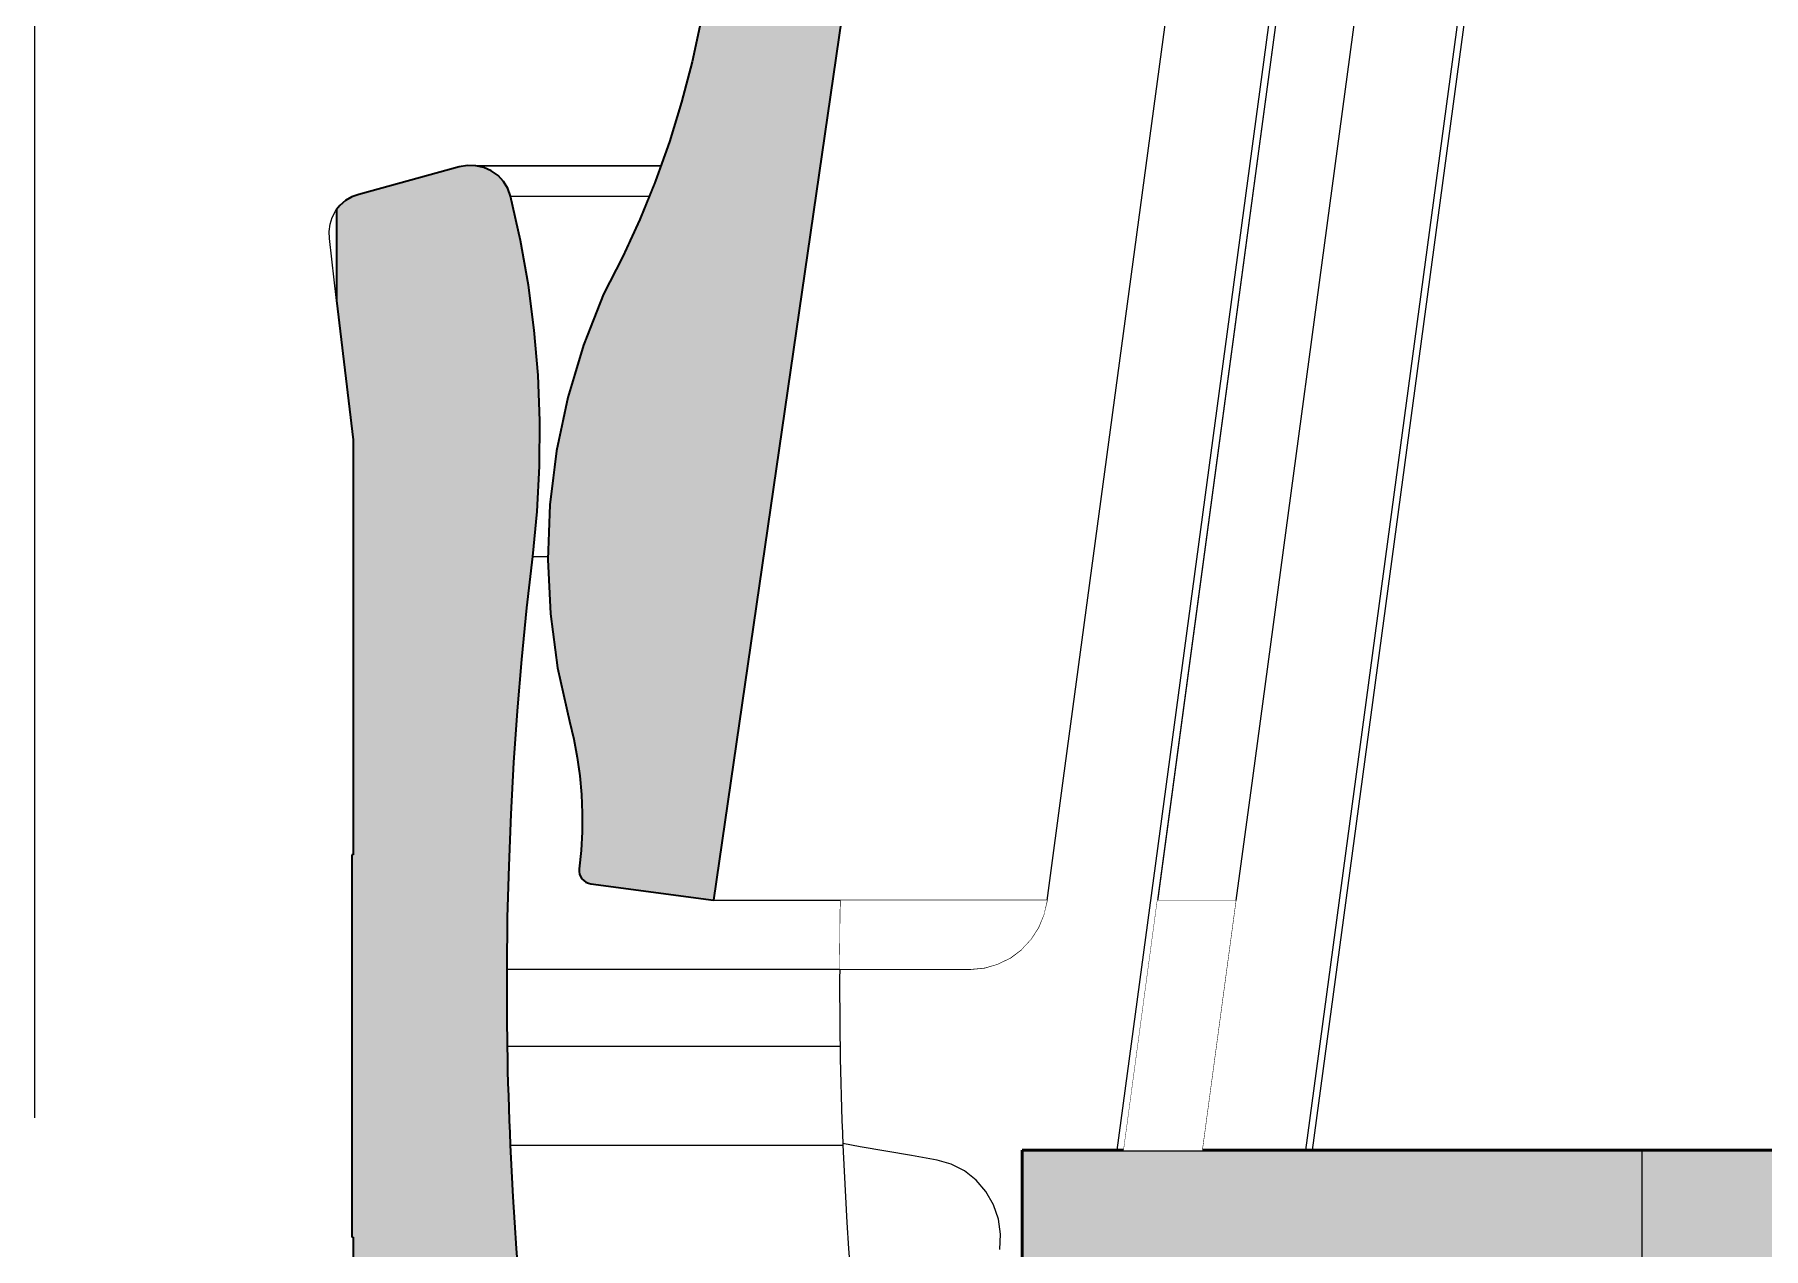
# Model space of a CAD drawing. Header units: millimetres. Extents: x -48147 to 1422273, y -494195 to 18123.
# Drawn here: x 1396750 to 1397402, y -486867 to -486409 of the extents above; entities that cross this region are included whole.
import ezdxf
from ezdxf.enums import TextEntityAlignment as Align

# ---------------------------------------------------------------- set-up
doc = ezdxf.new("R2010")
doc.units = ezdxf.units.MM
doc.header["$MEASUREMENT"] = 0
doc.linetypes.add('Double Dashed', pattern=[1093.611073, 529.166651, -211.666656, 141.111112, -211.666656])
doc.linetypes.add('Wipeout_Contour', pattern=[1000, 0, -1000])
doc.layers.add('HATCHING_Pen_No__1', color=7, linetype='Continuous', lineweight=13)
doc.layers.add('New_A-35-M_FFE_Fixed_Pen_No__1', color=7, linetype='Continuous', lineweight=13)
for name, color, linetype, lineweight, true_color in [('HATCHING_Pen_No__145', 7, 'Continuous', 0, 0xa6a6a6), ('New_A-15-MG_Structural_Grid_Phase_2_Pen_No__222', 7, 'Continuous', 13, 0x65af33), ('New_A-20-M_Floor_Slab_Pen_No__29', 7, 'Continuous', 50, 0x2a2a2a), ('New_A-20-M_Floor_Slab_Pen_No__81', 7, 'Continuous', 20, 0x6a6a6a), ('New_A-35-M_FFE_Fixed_Pen_No__104', 7, 'Continuous', 15, 0xa6a6a6), ('New_A-35-M_FFE_Fixed_Pen_No__44', 7, 'Continuous', 35, 0x444444)]:
    doc.layers.add(name, color=color, linetype=linetype, lineweight=lineweight, true_color=true_color)
for name, color, linetype in [('New_A-15-MG_Structural_Grid_Phase_2', 7, 'Continuous'), ('New_A-20-M_Floor_Slab', 7, 'Continuous'), ('New_A-25-M_Wall_Int', 7, 'Continuous'), ('New_A-35-M_FFE_Fixed', 7, 'Continuous')]:
    doc.layers.add(name, color=color, linetype=linetype)
doc.styles.add('GENERATED_STYLE_2', font='')
doc.styles.get('GENERATED_STYLE_2').set_extended_font_data('Swis721 BT')

# ---------------------------------------------------------------- blocks, each defined once
blk = doc.blocks.new('Section Elem_316_2', base_point=(1383917.51, -489195.03))
at = {"layer": 'New_A-35-M_FFE_Fixed_Pen_No__104', "linetype": 'Continuous'}
blk.add_hatch(color=256, dxfattribs=at).paths.add_polyline_path([(1396870.01, -486718.26), (1396870.01, -486862.26), (1396875.19, -486862.26), (1396875.19, -486718.26)])
at = {"layer": 'New_A-35-M_FFE_Fixed_Pen_No__44', "linetype": 'Continuous'}
for p, q in [((1396870.01, -486718.26), (1396870.01, -486862.26)), ((1396870.56, -486718.26), (1396870.01, -486718.26)), ((1396870.54, -486862.26), (1396870.01, -486862.26)), ((1396870.54, -486862.26), (1396870.53, -486910.76))]:
    blk.add_line(p, q, dxfattribs=at)
at = {"color": 254, "linetype": 'Wipeout_Contour', "lineweight": 0, "ltscale": 5916927.647514943}
blk.add_wipeout([(1396922.6, -486460.55), (1396925.12, -486462.33), (1396985.15, -486462.33), (1396985.78, -486460.55)], dxfattribs=at).dxf.layer = 'New_A-35-M_FFE_Fixed'
at = {"color": 254, "linetype": 'Wipeout_Contour', "lineweight": 0, "ltscale": 7396211.526680436}
blk.add_wipeout([(1396929.85, -486470), (1396933.59, -486486.71), (1396974.94, -486486.71), (1396978.56, -486478.79), (1396982.13, -486470)], dxfattribs=at).dxf.layer = 'New_A-35-M_FFE_Fixed'
at = {"color": 254, "linetype": 'Wipeout_Contour', "lineweight": 0, "ltscale": 10354068.08391183}
blk.add_wipeout([(1396864.28, -486475.09), (1396863.84, -486475.66), (1396862.63, -486478.05), (1396861.85, -486480.63), (1396861.52, -486483.31), (1396861.67, -486486.01), (1396864.28, -486509.36)], dxfattribs=at).dxf.layer = 'New_A-35-M_FFE_Fixed'
at = {"color": 254, "linetype": 'Wipeout_Contour', "lineweight": 0, "ltscale": 7396263.446805441}
blk.add_wipeout([(1396940.22, -486537.56), (1396940.88, -486554.65), (1396949.57, -486554.65), (1396951.41, -486545.91), (1396953.91, -486537.56)], dxfattribs=at).dxf.layer = 'New_A-35-M_FFE_Fixed'
at = {"color": 254, "linetype": 'Wipeout_Contour', "lineweight": 0, "ltscale": 7396346.75605657}
blk.add_wipeout([(1396936.03, -486625.2), (1396944.79, -486625.2), (1396943.92, -486606.89), (1396943.96, -486605.84), (1396938.22, -486605.84)], dxfattribs=at).dxf.layer = 'New_A-35-M_FFE_Fixed'
at = {"color": 254, "linetype": 'Wipeout_Contour', "lineweight": 0, "ltscale": 10355062.98548386}
blk.add_wipeout([(1396931.13, -486683.42), (1396955.23, -486683.42), (1396954.97, -486681.55), (1396953.67, -486674.64), (1396952.03, -486667.8), (1396951.19, -486663.99), (1396932.49, -486663.99)], dxfattribs=at).dxf.layer = 'New_A-35-M_FFE_Fixed'
at = {"color": 254, "linetype": 'Wipeout_Contour', "lineweight": 0, "ltscale": 5917472.080613395}
blk.add_wipeout([(1396928.51, -486768.51), (1396928.51, -486772.13), (1397053.88, -486772.13), (1397053.87, -486768.51)], dxfattribs=at).dxf.layer = 'New_A-35-M_FFE_Fixed'
at = {"color": 254, "linetype": 'Wipeout_Contour', "lineweight": 0, "ltscale": 5917486.631413056}
blk.add_wipeout([(1396928.56, -486779.38), (1396928.59, -486783.01), (1397053.95, -486783.01), (1397053.92, -486779.38)], dxfattribs=at).dxf.layer = 'New_A-35-M_FFE_Fixed'
at = {"color": 254, "linetype": 'Wipeout_Contour', "lineweight": 0, "ltscale": 5917502.23227211}
blk.add_wipeout([(1396928.7, -486790.26), (1396928.78, -486794.94), (1397054.13, -486794.94), (1397054.05, -486790.26)], dxfattribs=at).dxf.layer = 'New_A-35-M_FFE_Fixed'
at = {"color": 254, "linetype": 'Wipeout_Contour', "lineweight": 0, "ltscale": 5917559.661900859}
blk.add_wipeout([(1396929.84, -486827.67), (1396930.3, -486837.39), (1397055.55, -486837.39), (1397055.12, -486827.67)], dxfattribs=at).dxf.layer = 'New_A-35-M_FFE_Fixed'
at = {"color": 254, "linetype": 'Wipeout_Contour', "lineweight": 0, "ltscale": 5917604.256585825}
blk.add_wipeout([(1397056.62, -486856.8), (1396931.45, -486856.8), (1396932.12, -486866.51), (1397057.25, -486866.51)], dxfattribs=at).dxf.layer = 'New_A-35-M_FFE_Fixed'
at = {"layer": 'New_A-35-M_FFE_Fixed_Pen_No__1', "linetype": 'Continuous'}
for p, q in [((1396861.85, -486480.63), (1396862.63, -486478.05)), ((1396862.63, -486478.05), (1396863.84, -486475.66)), ((1396863.84, -486475.66), (1396864.28, -486475.09)), ((1396861.52, -486483.31), (1396861.85, -486480.63)), ((1396861.67, -486486.01), (1396861.52, -486483.31)), ((1396864.28, -486509.36), (1396861.67, -486486.01))]:
    blk.add_line(p, q, dxfattribs=at)
at = {"layer": 'New_A-35-M_FFE_Fixed_Pen_No__44', "linetype": 'Continuous', "flags": 128}
blk.add_lwpolyline([(1396864.28, -486475.09), (1396864.28, -486509.36), (1396870.56, -486561.88), (1396870.56, -486718.26)], dxfattribs=at)
at = {"color": 254, "linetype": 'Wipeout_Contour', "lineweight": 0, "ltscale": 5916921.606446628}
blk.add_wipeout([(1396919.76, -486459.3), (1396922.6, -486460.55), (1396985.78, -486460.55), (1396986.23, -486459.3)], dxfattribs=at).dxf.layer = 'New_A-35-M_FFE_Fixed'
at = {"color": 254, "linetype": 'Wipeout_Contour', "lineweight": 0, "ltscale": 5916942.191883194}
blk.add_wipeout([(1396928.82, -486467.15), (1396929.85, -486470), (1396982.13, -486470), (1396983.29, -486467.15)], dxfattribs=at).dxf.layer = 'New_A-35-M_FFE_Fixed'
at = {"color": 254, "linetype": 'Wipeout_Contour', "lineweight": 0, "ltscale": 7396247.365149637}
blk.add_wipeout([(1396938.78, -486520.53), (1396940.22, -486537.56), (1396953.91, -486537.56), (1396957.32, -486526.21), (1396959.56, -486520.53)], dxfattribs=at).dxf.layer = 'New_A-35-M_FFE_Fixed'
at = {"color": 254, "linetype": 'Wipeout_Contour', "lineweight": 0, "ltscale": 7396282.272319287}
blk.add_wipeout([(1396940.88, -486554.65), (1396940.77, -486571.74), (1396946.48, -486571.74), (1396947.19, -486566.02), (1396949.57, -486554.65)], dxfattribs=at).dxf.layer = 'New_A-35-M_FFE_Fixed'
at = {"color": 254, "linetype": 'Wipeout_Contour', "lineweight": 0, "ltscale": 7396416.940401022}
blk.add_wipeout([(1396934.12, -486644.58), (1396932.49, -486663.99), (1396951.19, -486663.99), (1396947.6, -486647.73), (1396947.18, -486644.58)], dxfattribs=at).dxf.layer = 'New_A-35-M_FFE_Fixed'
at = {"color": 254, "linetype": 'Wipeout_Contour', "lineweight": 0, "ltscale": 10355120.28550082}
blk.add_wipeout([(1396930.06, -486702.86), (1396956.87, -486702.86), (1396956.87, -486702.52), (1396956.58, -486695.5), (1396955.94, -486688.51), (1396955.23, -486683.42), (1396931.13, -486683.42)], dxfattribs=at).dxf.layer = 'New_A-35-M_FFE_Fixed'
at = {"color": 254, "linetype": 'Wipeout_Contour', "lineweight": 0, "ltscale": 5917481.745715035}
blk.add_wipeout([(1397053.9, -486775.76), (1396928.53, -486775.76), (1396928.56, -486779.38), (1397053.92, -486779.38)], dxfattribs=at).dxf.layer = 'New_A-35-M_FFE_Fixed'
at = {"color": 254, "linetype": 'Wipeout_Contour', "lineweight": 0, "ltscale": 5917491.552499386}
blk.add_wipeout([(1396928.59, -486783.01), (1396928.64, -486786.63), (1397054, -486786.63), (1397053.95, -486783.01)], dxfattribs=at).dxf.layer = 'New_A-35-M_FFE_Fixed'
at = {"color": 254, "linetype": 'Wipeout_Contour', "lineweight": 0, "ltscale": 5917548.976222875}
blk.add_wipeout([(1396929.64, -486823), (1396929.84, -486827.67), (1397055.12, -486827.67), (1397054.93, -486823)], dxfattribs=at).dxf.layer = 'New_A-35-M_FFE_Fixed'
at = {"color": 254, "linetype": 'Wipeout_Contour', "lineweight": 0, "ltscale": 5917589.141754378}
blk.add_wipeout([(1397056.05, -486847.1), (1396930.84, -486847.1), (1396931.45, -486856.8), (1397056.62, -486856.8)], dxfattribs=at).dxf.layer = 'New_A-35-M_FFE_Fixed'
at = {"color": 254, "linetype": 'Wipeout_Contour', "lineweight": 0, "ltscale": 5916909.362101117}
blk.add_wipeout([(1396913.6, -486458.53), (1396916.72, -486458.61), (1396986.47, -486458.61), (1396986.5, -486458.53)], dxfattribs=at).dxf.layer = 'New_A-35-M_FFE_Fixed'
at = {"color": 254, "linetype": 'Wipeout_Contour', "lineweight": 0, "ltscale": 5916938.21112763}
blk.add_wipeout([(1396984.34, -486464.56), (1396927.22, -486464.56), (1396928.82, -486467.15), (1396983.29, -486467.15)], dxfattribs=at).dxf.layer = 'New_A-35-M_FFE_Fixed'
at = {"color": 254, "linetype": 'Wipeout_Contour', "lineweight": 0, "ltscale": 7396234.302947848}
blk.add_wipeout([(1396936.57, -486503.56), (1396938.78, -486520.53), (1396959.56, -486520.53), (1396964.88, -486507.04), (1396966.66, -486503.56)], dxfattribs=at).dxf.layer = 'New_A-35-M_FFE_Fixed'
at = {"color": 254, "linetype": 'Wipeout_Contour', "lineweight": 0, "ltscale": 7396303.333128937}
blk.add_wipeout([(1396940.77, -486571.74), (1396939.88, -486588.82), (1396944.59, -486588.82), (1396944.68, -486586.39), (1396946.48, -486571.74)], dxfattribs=at).dxf.layer = 'New_A-35-M_FFE_Fixed'
at = {"color": 254, "linetype": 'Wipeout_Contour', "lineweight": 0, "ltscale": 7396379.351042319}
blk.add_wipeout([(1396936.03, -486625.2), (1396934.12, -486644.58), (1396947.18, -486644.58), (1396944.89, -486627.39), (1396944.79, -486625.2)], dxfattribs=at).dxf.layer = 'New_A-35-M_FFE_Fixed'
at = {"color": 254, "linetype": 'Wipeout_Contour', "lineweight": 0, "ltscale": 8875846.283128807}
blk.add_wipeout([(1396929.27, -486722.32), (1396955.85, -486722.32), (1396956.44, -486716.55), (1396956.83, -486709.54), (1396956.87, -486702.86), (1396930.06, -486702.86)], dxfattribs=at).dxf.layer = 'New_A-35-M_FFE_Fixed'
at = {"color": 254, "linetype": 'Wipeout_Contour', "lineweight": 0, "ltscale": 5917476.89543819}
blk.add_wipeout([(1396928.51, -486772.13), (1396928.53, -486775.76), (1397053.9, -486775.76), (1397053.88, -486772.13)], dxfattribs=at).dxf.layer = 'New_A-35-M_FFE_Fixed'
at = {"color": 254, "linetype": 'Wipeout_Contour', "lineweight": 0, "ltscale": 5917496.508941485}
blk.add_wipeout([(1396928.64, -486786.63), (1396928.7, -486790.26), (1397054.05, -486790.26), (1397054, -486786.63)], dxfattribs=at).dxf.layer = 'New_A-35-M_FFE_Fixed'
at = {"color": 254, "linetype": 'Wipeout_Contour', "lineweight": 0, "ltscale": 5917542.123127147}
blk.add_wipeout([(1396929.46, -486818.32), (1396929.64, -486823), (1397054.93, -486823), (1397054.76, -486818.32)], dxfattribs=at).dxf.layer = 'New_A-35-M_FFE_Fixed'
at = {"color": 254, "linetype": 'Wipeout_Contour', "lineweight": 0, "ltscale": 5917574.276619108}
blk.add_wipeout([(1396930.3, -486837.39), (1396930.84, -486847.1), (1397056.05, -486847.1), (1397055.55, -486837.39)], dxfattribs=at).dxf.layer = 'New_A-35-M_FFE_Fixed'
at = {"layer": 'New_A-35-M_FFE_Fixed_Pen_No__1', "linetype": 'Continuous'}
blk.add_line((1396929.85, -486470), (1396982.13, -486470), dxfattribs=at)
at = {"color": 254, "linetype": 'Wipeout_Contour', "lineweight": 0, "ltscale": 7396193.943127267}
blk.add_wipeout([(1396925.12, -486462.33), (1396927.22, -486464.56), (1396984.34, -486464.56), (1396984.46, -486464.28), (1396985.15, -486462.33)], dxfattribs=at).dxf.layer = 'New_A-35-M_FFE_Fixed'
at = {"color": 254, "linetype": 'Wipeout_Contour', "lineweight": 0, "ltscale": 7396223.8705785}
blk.add_wipeout([(1396933.59, -486486.71), (1396936.57, -486503.56), (1396966.66, -486503.56), (1396972.03, -486493.06), (1396974.94, -486486.71)], dxfattribs=at).dxf.layer = 'New_A-35-M_FFE_Fixed'
at = {"color": 254, "linetype": 'Wipeout_Contour', "lineweight": 0, "ltscale": 5917057.187474657}
blk.add_wipeout([(1396939.88, -486588.82), (1396938.22, -486605.84), (1396943.96, -486605.84), (1396944.59, -486588.82)], dxfattribs=at).dxf.layer = 'New_A-35-M_FFE_Fixed'
at = {"color": 254, "linetype": 'Wipeout_Contour', "lineweight": 0, "ltscale": 22190013.82948134}
blk.add_wipeout([(1396929.27, -486722.32), (1396928.75, -486741.79), (1397054.1, -486741.79), (1397054.26, -486735.33), (1397006.29, -486735.33), (1396960.14, -486729.1), (1396959.17, -486728.88), (1396958.25, -486728.47), (1396957.44, -486727.91), (1396956.75, -486727.2), (1396956.22, -486726.37), (1396955.86, -486725.47), (1396955.7, -486724.51), (1396955.72, -486723.54), (1396955.85, -486722.32)], dxfattribs=at).dxf.layer = 'New_A-35-M_FFE_Fixed'
at = {"color": 254, "linetype": 'Wipeout_Contour', "lineweight": 0, "ltscale": 5917535.328367883}
blk.add_wipeout([(1396929.29, -486813.65), (1396929.46, -486818.32), (1397054.76, -486818.32), (1397054.6, -486813.65)], dxfattribs=at).dxf.layer = 'New_A-35-M_FFE_Fixed'
at = {"layer": 'New_A-35-M_FFE_Fixed_Pen_No__1', "linetype": 'Continuous'}
blk.add_line((1396938.22, -486605.84), (1396943.96, -486605.84), dxfattribs=at)
at = {"color": 254, "linetype": 'Wipeout_Contour', "lineweight": 0, "ltscale": 5916915.428184144}
blk.add_wipeout([(1396986.47, -486458.61), (1396916.72, -486458.61), (1396919.76, -486459.3), (1396986.23, -486459.3)], dxfattribs=at).dxf.layer = 'New_A-35-M_FFE_Fixed'
at = {"color": 254, "linetype": 'Wipeout_Contour', "lineweight": 0, "ltscale": 5917447.805892963}
blk.add_wipeout([(1396928.75, -486741.79), (1396928.52, -486761.26), (1397053.89, -486761.26), (1397054.1, -486741.79)], dxfattribs=at).dxf.layer = 'New_A-35-M_FFE_Fixed'
at = {"color": 254, "linetype": 'Wipeout_Contour', "lineweight": 0, "ltscale": 5917528.592023494}
blk.add_wipeout([(1397054.46, -486808.97), (1396929.14, -486808.97), (1396929.29, -486813.65), (1397054.6, -486813.65)], dxfattribs=at).dxf.layer = 'New_A-35-M_FFE_Fixed'
at = {"layer": 'New_A-35-M_FFE_Fixed_Pen_No__1', "linetype": 'Continuous'}
blk.add_line((1396913.6, -486458.53), (1396986.5, -486458.53), dxfattribs=at)
at = {"color": 254, "linetype": 'Wipeout_Contour', "lineweight": 0, "ltscale": 5917462.557444779}
blk.add_wipeout([(1396928.51, -486764.88), (1397053.88, -486764.88), (1397053.89, -486761.26), (1396928.52, -486761.26)], dxfattribs=at).dxf.layer = 'New_A-35-M_FFE_Fixed'
at = {"color": 254, "linetype": 'Wipeout_Contour', "lineweight": 0, "ltscale": 5917521.914165923}
blk.add_wipeout([(1397054.34, -486804.29), (1396929, -486804.29), (1396929.14, -486808.97), (1397054.46, -486808.97)], dxfattribs=at).dxf.layer = 'New_A-35-M_FFE_Fixed'
at = {"color": 254, "linetype": 'Wipeout_Contour', "lineweight": 0, "ltscale": 5917467.301272793}
blk.add_wipeout([(1396928.51, -486768.51), (1397053.87, -486768.51), (1397053.88, -486764.88), (1396928.51, -486764.88)], dxfattribs=at).dxf.layer = 'New_A-35-M_FFE_Fixed'
at = {"color": 254, "linetype": 'Wipeout_Contour', "lineweight": 0, "ltscale": 5917515.294873002}
blk.add_wipeout([(1397054.22, -486799.61), (1396928.88, -486799.61), (1396929, -486804.29), (1397054.34, -486804.29)], dxfattribs=at).dxf.layer = 'New_A-35-M_FFE_Fixed'
at = {"color": 254, "linetype": 'Wipeout_Contour', "lineweight": 0, "ltscale": 5917508.734216418}
blk.add_wipeout([(1396928.78, -486794.94), (1396928.88, -486799.61), (1397054.22, -486799.61), (1397054.13, -486794.94)], dxfattribs=at).dxf.layer = 'New_A-35-M_FFE_Fixed'
at = {"layer": 'New_A-35-M_FFE_Fixed_Pen_No__104', "linetype": 'Continuous'}
blk.add_hatch(color=256, dxfattribs=at).paths.add_polyline_path([(1396934.84, -486908.27), (1396935.29, -486907.32), (1396935.52, -486906.31), (1396935.52, -486905.27), (1396934.57, -486895.58), (1396933.68, -486885.9), (1396932.87, -486876.2), (1396932.12, -486866.51), (1396931.45, -486856.8), (1396930.84, -486847.1), (1396930.3, -486837.39), (1396929.84, -486827.67), (1396929.64, -486823), (1396929.46, -486818.32), (1396929.29, -486813.65), (1396929.14, -486808.97), (1396929, -486804.29), (1396928.88, -486799.61), (1396928.78, -486794.94), (1396928.7, -486790.26), (1396928.64, -486786.63), (1396928.59, -486783.01), (1396928.56, -486779.38), (1396928.53, -486775.76), (1396928.51, -486772.13), (1396928.51, -486768.51), (1396928.51, -486764.88), (1396928.52, -486761.26), (1396928.75, -486741.79), (1396929.27, -486722.32), (1396930.06, -486702.86), (1396931.13, -486683.42), (1396932.49, -486663.99), (1396934.12, -486644.58), (1396936.03, -486625.2), (1396938.22, -486605.84), (1396939.88, -486588.82), (1396940.77, -486571.74), (1396940.88, -486554.65), (1396940.22, -486537.56), (1396938.78, -486520.53), (1396936.57, -486503.56), (1396933.59, -486486.71), (1396929.85, -486470), (1396928.82, -486467.15), (1396927.22, -486464.56), (1396925.12, -486462.33), (1396922.6, -486460.55), (1396919.76, -486459.3), (1396916.72, -486458.61), (1396913.6, -486458.53), (1396910.53, -486459.06), (1396872.63, -486469.38), (1396870.02, -486470.34), (1396867.63, -486471.74), (1396865.54, -486473.54), (1396864.28, -486475.09), (1396864.28, -486509.36), (1396870.56, -486561.88), (1396870.56, -486718.26), (1396875.19, -486718.26), (1396875.19, -486862.26), (1396870.54, -486862.26), (1396870.53, -486910.76), (1396876.74, -486910.76), (1396889.17, -486910.76), (1396930.37, -486910.76), (1396931.44, -486910.65), (1396932.47, -486910.33), (1396933.4, -486909.81), (1396934.21, -486909.11)])
at = {"layer": 'New_A-35-M_FFE_Fixed_Pen_No__44', "linetype": 'Continuous', "flags": 128}
blk.add_lwpolyline([(1396932.87, -486876.2), (1396932.12, -486866.51), (1396931.45, -486856.8), (1396930.84, -486847.1), (1396930.3, -486837.39), (1396929.84, -486827.67), (1396929.64, -486823), (1396929.46, -486818.32), (1396929.29, -486813.65), (1396929.14, -486808.97), (1396929, -486804.29), (1396928.88, -486799.61), (1396928.78, -486794.94), (1396928.7, -486790.26), (1396928.64, -486786.63), (1396928.59, -486783.01), (1396928.56, -486779.38), (1396928.53, -486775.76), (1396928.51, -486772.13), (1396928.51, -486768.51), (1396928.51, -486764.88), (1396928.52, -486761.26), (1396928.75, -486741.79), (1396929.27, -486722.32), (1396930.06, -486702.86), (1396931.13, -486683.42), (1396932.49, -486663.99), (1396934.12, -486644.58), (1396936.03, -486625.2), (1396938.22, -486605.84), (1396939.88, -486588.82), (1396940.77, -486571.74), (1396940.88, -486554.65), (1396940.22, -486537.56), (1396938.78, -486520.53), (1396936.57, -486503.56), (1396933.59, -486486.71), (1396929.85, -486470), (1396928.82, -486467.15), (1396927.22, -486464.56), (1396925.12, -486462.33), (1396922.6, -486460.55), (1396919.76, -486459.3), (1396916.72, -486458.61), (1396913.6, -486458.53), (1396910.53, -486459.06), (1396872.63, -486469.38), (1396870.02, -486470.34), (1396867.63, -486471.74), (1396865.54, -486473.54), (1396864.28, -486475.09)], dxfattribs=at)
at = {"color": 254, "linetype": 'Wipeout_Contour', "lineweight": 0, "ltscale": 125755266.9260931}
blk.add_wipeout([(1397017.5, -487155.31), (1397017.41, -487156.28), (1397017.41, -487157.28), (1397122.71, -487157.28), (1397122.71, -487107.3), (1397122.31, -487105.03), (1397122.64, -487094.37), (1397122.71, -487093.81), (1397122.71, -486829.53), (1397158.35, -486829.53), (1397268.12, -486015.44), (1397269.97, -486007.06), (1397273.18, -485999.14), (1397277.65, -485991.9), (1397283.25, -485985.56), (1397289.82, -485980.31), (1397297.16, -485976.3), (1397305.05, -485973.64), (1397313.27, -485972.43), (1397314.17, -485972.29), (1397315.04, -485971.97), (1397315.82, -485971.5), (1397316.51, -485970.88), (1397317.07, -485970.13), (1397317.49, -485969.29), (1397317.75, -485968.38), (1397317.83, -485967.44), (1397317.83, -485966.35), (1397235.75, -485966.35), (1397231.72, -485996.07), (1397154.53, -486568.52), (1397132.03, -486735.4), (1397130.86, -486740.63), (1397128.81, -486745.55), (1397125.94, -486750.02), (1397122.35, -486753.89), (1397118.15, -486757.03), (1397113.48, -486759.35), (1397108.49, -486760.78), (1397103.33, -486761.26), (1397053.89, -486761.26), (1397053.88, -486764.88), (1397053.87, -486768.51), (1397053.88, -486772.13), (1397053.9, -486775.76), (1397053.92, -486779.38), (1397053.95, -486783.01), (1397054, -486786.63), (1397054.05, -486790.26), (1397054.13, -486794.94), (1397054.22, -486799.61), (1397054.34, -486804.29), (1397054.46, -486808.97), (1397054.6, -486813.65), (1397054.76, -486818.32), (1397054.93, -486823), (1397055.09, -486827.02), (1397061.56, -486828.18), (1397071.24, -486829.89), (1397080.92, -486831.56), (1397090.6, -486833.2), (1397095.96, -486834.73), (1397100.93, -486837.29), (1397105.34, -486840.79), (1397109.03, -486845.09), (1397111.85, -486850.04), (1397113.71, -486855.46), (1397114.54, -486861.15), (1397114.3, -486866.9), (1397082.92, -487099.58), (1397080.58, -487110.02), (1397076.48, -487119.87), (1397070.74, -487128.81), (1397063.57, -487136.55), (1397055.17, -487142.83), (1397045.83, -487147.48), (1397035.84, -487150.32), (1397025.53, -487151.28), (1397022.23, -487151.28), (1397021.29, -487151.38), (1397020.39, -487151.66), (1397019.55, -487152.12), (1397018.82, -487152.75), (1397018.22, -487153.51), (1397017.77, -487154.37)], dxfattribs=at).dxf.layer = 'New_A-35-M_FFE_Fixed'
at = {"layer": 'New_A-35-M_FFE_Fixed_Pen_No__1', "linetype": 'Continuous'}
for p, q in [((1397054.1, -486741.79), (1397053.89, -486761.26)), ((1397128.81, -486745.55), (1397130.86, -486740.63)), ((1397122.35, -486753.89), (1397125.94, -486750.02)), ((1397125.94, -486750.02), (1397128.81, -486745.55)), ((1397113.48, -486759.35), (1397118.15, -486757.03)), ((1397118.15, -486757.03), (1397122.35, -486753.89)), ((1396928.52, -486761.26), (1397053.89, -486761.26)), ((1397053.88, -486764.88), (1397053.87, -486768.51)), ((1397053.89, -486761.26), (1397053.88, -486764.88)), ((1397053.89, -486761.26), (1397103.33, -486761.26)), ((1397103.33, -486761.26), (1397108.49, -486760.78)), ((1397108.49, -486760.78), (1397113.48, -486759.35)), ((1397053.87, -486768.51), (1397053.88, -486772.13)), ((1397053.88, -486772.13), (1397053.9, -486775.76)), ((1397053.9, -486775.76), (1397053.92, -486779.38)), ((1397053.92, -486779.38), (1397053.95, -486783.01)), ((1397053.95, -486783.01), (1397054, -486786.63)), ((1396928.7, -486790.26), (1397054.05, -486790.26)), ((1397054, -486786.63), (1397054.05, -486790.26)), ((1397054.05, -486790.26), (1397054.13, -486794.94)), ((1397054.13, -486794.94), (1397054.22, -486799.61)), ((1397054.22, -486799.61), (1397054.34, -486804.29)), ((1397054.34, -486804.29), (1397054.46, -486808.97)), ((1397054.46, -486808.97), (1397054.6, -486813.65)), ((1397054.6, -486813.65), (1397054.76, -486818.32)), ((1397054.76, -486818.32), (1397054.93, -486823)), ((1397054.93, -486823), (1397055.12, -486827.67)), ((1396929.84, -486827.67), (1397055.12, -486827.67)), ((1397061.56, -486828.18), (1397055.09, -486827.02)), ((1397055.12, -486827.67), (1397055.55, -486837.39)), ((1397071.24, -486829.89), (1397061.56, -486828.18)), ((1397080.92, -486831.56), (1397071.24, -486829.89)), ((1397090.6, -486833.2), (1397080.92, -486831.56)), ((1397095.96, -486834.73), (1397090.6, -486833.2)), ((1397100.93, -486837.29), (1397095.96, -486834.73)), ((1397055.55, -486837.39), (1397056.05, -486847.1)), ((1397105.34, -486840.79), (1397100.93, -486837.29)), ((1397109.03, -486845.09), (1397105.34, -486840.79)), ((1397056.05, -486847.1), (1397056.62, -486856.8)), ((1397111.85, -486850.04), (1397109.03, -486845.09)), ((1397113.71, -486855.46), (1397111.85, -486850.04)), ((1397114.54, -486861.15), (1397113.71, -486855.46)), ((1397056.62, -486856.8), (1397057.25, -486866.51)), ((1397114.3, -486866.9), (1397114.54, -486861.15)), ((1397057.25, -486866.51), (1397057.94, -486876.2))]:
    blk.add_line(p, q, dxfattribs=at)
at = {"color": 254, "linetype": 'Wipeout_Contour', "lineweight": 0, "ltscale": 5917998.587606523}
blk.add_wipeout([(1397221.14, -486363.89), (1397158.35, -486829.53), (1397160.94, -486829.53), (1397223.72, -486363.89)], dxfattribs=at).dxf.layer = 'New_A-35-M_FFE_Fixed'
at = {"color": 254, "linetype": 'Wipeout_Contour', "lineweight": 0, "ltscale": 7396885.842819029}
blk.add_wipeout([(1397113.72, -485996.07), (1397006.29, -486735.33), (1397132.04, -486735.33), (1397154.53, -486568.52), (1397231.72, -485996.07)], dxfattribs=at).dxf.layer = 'New_A-35-M_FFE_Fixed'
at = {"layer": 'New_A-35-M_FFE_Fixed_Pen_No__104', "linetype": 'Continuous'}
blk.add_hatch(color=256, dxfattribs=at).paths.add_polyline_path([(1397066.27, -485963.44), (1397066.03, -485964.39), (1397004.1, -486388.8), (1397001.51, -486404.19), (1396998.24, -486419.46), (1396994.31, -486434.59), (1396989.71, -486449.53), (1396984.46, -486464.28), (1396978.56, -486478.79), (1396972.03, -486493.06), (1396964.88, -486507.04), (1396957.32, -486526.21), (1396951.41, -486545.91), (1396947.19, -486566.02), (1396944.68, -486586.39), (1396943.92, -486606.89), (1396944.89, -486627.39), (1396947.6, -486647.73), (1396952.03, -486667.8), (1396953.67, -486674.64), (1396954.97, -486681.55), (1396955.94, -486688.51), (1396956.58, -486695.5), (1396956.87, -486702.52), (1396956.83, -486709.54), (1396956.44, -486716.55), (1396955.72, -486723.54), (1396955.7, -486724.51), (1396955.86, -486725.47), (1396956.22, -486726.37), (1396956.75, -486727.2), (1396957.44, -486727.91), (1396958.25, -486728.47), (1396959.17, -486728.88), (1396960.14, -486729.1), (1397006.29, -486735.33), (1397113.72, -485996.07), (1397118.01, -485966.35), (1397071.87, -485960.13), (1397070.86, -485960.09), (1397069.85, -485960.24), (1397068.9, -485960.58), (1397068.04, -485961.09), (1397067.29, -485961.76), (1397066.69, -485962.55)])
at = {"layer": 'New_A-35-M_FFE_Fixed_Pen_No__1', "linetype": 'Continuous'}
for p, q in [((1397132.03, -486735.4), (1397138.25, -486689.3)), ((1397006.29, -486735.33), (1397132.04, -486735.33)), ((1397054.26, -486735.33), (1397054.1, -486741.79)), ((1397130.86, -486740.63), (1397132.03, -486735.4))]:
    blk.add_line(p, q, dxfattribs=at)
at = {"layer": 'New_A-35-M_FFE_Fixed_Pen_No__44', "linetype": 'Continuous', "flags": 128}
for points in [[(1397001.51, -486404.19), (1396998.24, -486419.46), (1396994.31, -486434.59), (1396989.71, -486449.53), (1396984.46, -486464.28), (1396978.56, -486478.79), (1396972.03, -486493.06), (1396964.88, -486507.04), (1396957.32, -486526.21), (1396951.41, -486545.91), (1396947.19, -486566.02), (1396944.68, -486586.39), (1396943.92, -486606.89), (1396944.89, -486627.39), (1396947.6, -486647.73), (1396952.03, -486667.8), (1396953.67, -486674.64), (1396954.97, -486681.55), (1396955.94, -486688.51), (1396956.58, -486695.5), (1396956.87, -486702.52), (1396956.83, -486709.54), (1396956.44, -486716.55), (1396955.72, -486723.54), (1396955.7, -486724.51), (1396955.86, -486725.47), (1396956.22, -486726.37), (1396956.75, -486727.2), (1396957.44, -486727.91), (1396958.25, -486728.47), (1396959.17, -486728.88), (1396960.14, -486729.1), (1397006.29, -486735.33)], [(1397118.01, -485966.35), (1397113.72, -485996.07), (1397006.29, -486735.33)]]:
    blk.add_lwpolyline(points, dxfattribs=at)
at = {"color": 254, "linetype": 'Wipeout_Contour', "lineweight": 0, "ltscale": 5918267.450674986}
blk.add_wipeout([(1397292.31, -486363.89), (1397229.52, -486829.53), (1397232.11, -486829.53), (1397294.9, -486363.89)], dxfattribs=at).dxf.layer = 'New_A-35-M_FFE_Fixed'
at = {"color": 254, "linetype": 'Wipeout_Contour', "lineweight": 0, "ltscale": 48821980.0290103}
blk.add_wipeout([(1397292.86, -486070.53), (1397190.51, -486829.53), (1397229.52, -486829.53), (1397339.3, -486015.44), (1397341.15, -486007.06), (1397344.35, -485999.14), (1397348.82, -485991.9), (1397354.43, -485985.56), (1397360.99, -485980.31), (1397368.33, -485976.3), (1397376.23, -485973.64), (1397384.45, -485972.43), (1397385.35, -485972.29), (1397386.21, -485971.97), (1397387, -485971.5), (1397387.69, -485970.88), (1397388.25, -485970.13), (1397388.67, -485969.29), (1397388.92, -485968.38), (1397389.01, -485967.44), (1397389.01, -485966.35), (1397320.42, -485966.35), (1397320.42, -485967.44), (1397320.33, -485968.38), (1397320.08, -485969.29), (1397319.66, -485970.13), (1397319.1, -485970.88), (1397318.41, -485971.5), (1397317.62, -485971.97), (1397316.76, -485972.29), (1397315.86, -485972.43), (1397307.64, -485973.64), (1397305.84, -485974.25)], dxfattribs=at).dxf.layer = 'New_A-35-M_FFE_Fixed'
at = {"color": 254, "linetype": 'Wipeout_Contour', "lineweight": 0, "ltscale": 16273622.83957526}
blk.add_wipeout([(1397270.71, -486015.44), (1397173.63, -486735.4), (1397203.2, -486735.4), (1397292.86, -486070.53), (1397305.84, -485974.25), (1397299.75, -485976.3), (1397292.41, -485980.31), (1397285.84, -485985.56), (1397280.24, -485991.9), (1397275.77, -485999.14), (1397272.56, -486007.06)], dxfattribs=at).dxf.layer = 'New_A-35-M_FFE_Fixed'
at = {"layer": 'New_A-35-M_FFE_Fixed_Pen_No__1', "linetype": 'Continuous'}
for p, q in [((1397138.25, -486689.3), (1397182.87, -486358.36)), ((1397254.05, -486358.36), (1397209.42, -486689.3)), ((1397221.14, -486363.89), (1397158.35, -486829.53)), ((1397223.72, -486363.89), (1397160.94, -486829.53)), ((1397229.52, -486829.53), (1397292.31, -486363.89)), ((1397232.11, -486829.53), (1397294.9, -486363.89)), ((1397209.42, -486689.3), (1397203.2, -486735.4)), ((1397173.63, -486735.4), (1397203.22, -486735.4)), ((1397190.51, -486829.53), (1397203.2, -486735.4))]:
    blk.add_line(p, q, dxfattribs=at)
blk = doc.blocks.new('Section Elem_319_2', base_point=(1383917.51, -489195.03))
at = {"layer": 'New_A-20-M_Floor_Slab_Pen_No__81', "linetype": 'Continuous', "lineweight": 0, "true_color": 0x353535}
blk.add_hatch(color=250, dxfattribs=at).paths.add_polyline_path([(1398095.87, -486929.53), (1398095.87, -486829.53), (1397122.71, -486829.53), (1397122.71, -486929.53)])
at = {"layer": 'New_A-20-M_Floor_Slab_Pen_No__29', "linetype": 'Continuous'}
for p, q in [((1397122.71, -486829.53), (1397122.71, -486929.53)), ((1398095.87, -486829.53), (1397122.71, -486829.53))]:
    blk.add_line(p, q, dxfattribs=at)
blk = doc.blocks.new('Section Elem_576_2', base_point=(1383917.51, -489195.03))
at = {"color": 254, "linetype": 'Wipeout_Contour', "lineweight": 0, "ltscale": 19233100.49036188}
blk.add_wipeout([(1397053.89, -486761.26), (1397103.33, -486761.26), (1397108.49, -486760.78), (1397113.48, -486759.35), (1397118.15, -486757.03), (1397122.35, -486753.89), (1397125.94, -486750.02), (1397128.81, -486745.55), (1397130.86, -486740.63), (1397132.03, -486735.4), (1397132.04, -486735.33), (1397054.26, -486735.33), (1397054.1, -486741.79)], dxfattribs=at).dxf.layer = 'New_A-25-M_Wall_Int'
at = {"color": 254, "linetype": 'Wipeout_Contour', "lineweight": 0, "ltscale": 5918209.070127059}
blk.add_wipeout([(1397173.63, -486735.4), (1397160.94, -486829.53), (1397190.51, -486829.53), (1397203.2, -486735.4)], dxfattribs=at).dxf.layer = 'New_A-25-M_Wall_Int'
blk = doc.blocks.new('Standard grid marker[8]_2', base_point=(1396750.46, -467790.4))
at = {"layer": 'New_A-15-MG_Structural_Grid_Phase_2_Pen_No__222', "linetype": 'Double Dashed'}
blk.add_line((1396750.46, -468790.4), (1396750.46, -492195.03), dxfattribs=at)
at = {"layer": 'New_A-15-MG_Structural_Grid_Phase_2_Pen_No__222', "style": 'GENERATED_STYLE_2'}
for tag, p in [('AC_MarkerText_1_0', (1396750.46, -467247.01)), ('AC_MarkerText_1_1', (1396750.46, -493651.64))]:
    blk.add_attdef(tag, text='', height=350, rotation=360, dxfattribs=at).set_placement(p, align=Align.MIDDLE_CENTER)

msp = doc.modelspace()

# ---------------------------------------------------------------- block references
at = {"layer": 'New_A-35-M_FFE_Fixed'}
msp.add_blockref('Section Elem_316_2', (1383917.51, -489195.03), dxfattribs=at)

# ---------------------------------------------------------------- next in the draw order: block references
at = {"layer": 'New_A-20-M_Floor_Slab'}
msp.add_blockref('Section Elem_319_2', (1383917.51, -489195.03), dxfattribs=at)

# ---------------------------------------------------------------- next in the draw order: block references
at = {"layer": 'New_A-25-M_Wall_Int'}
msp.add_blockref('Section Elem_576_2', (1383917.51, -489195.03), dxfattribs=at)

# ---------------------------------------------------------------- next in the draw order: hatches: boundary and pattern name
at = {"layer": 'HATCHING_Pen_No__145', "linetype": 'Continuous'}
msp.add_hatch(color=256, dxfattribs=at).paths.add_polyline_path([(1398329.47, -486591.53), (1398529.47, -486591.53), (1398529.47, -486929.53), (1397356.31, -486929.53), (1397356.31, -486829.29), (1398329.47, -486829.28)])

# ---------------------------------------------------------------- next in the draw order: linework, layer by layer
at = {"layer": 'HATCHING_Pen_No__1', "linetype": 'Continuous', "flags": 128}
msp.add_lwpolyline([(1398329.47, -486591.53), (1398529.47, -486591.53), (1398529.47, -486929.53), (1397356.31, -486929.53), (1397356.31, -486829.29), (1398329.47, -486829.28)], close=True, dxfattribs=at)

# ---------------------------------------------------------------- next in the draw order: block references
at = {"layer": 'New_A-15-MG_Structural_Grid_Phase_2', "color": 8, "linetype": 'Continuous', "lineweight": 15}
msp.add_blockref('Standard grid marker[8]_2', (1396750.46, -467790.4), dxfattribs=at)

doc.saveas('drawing.dxf')
